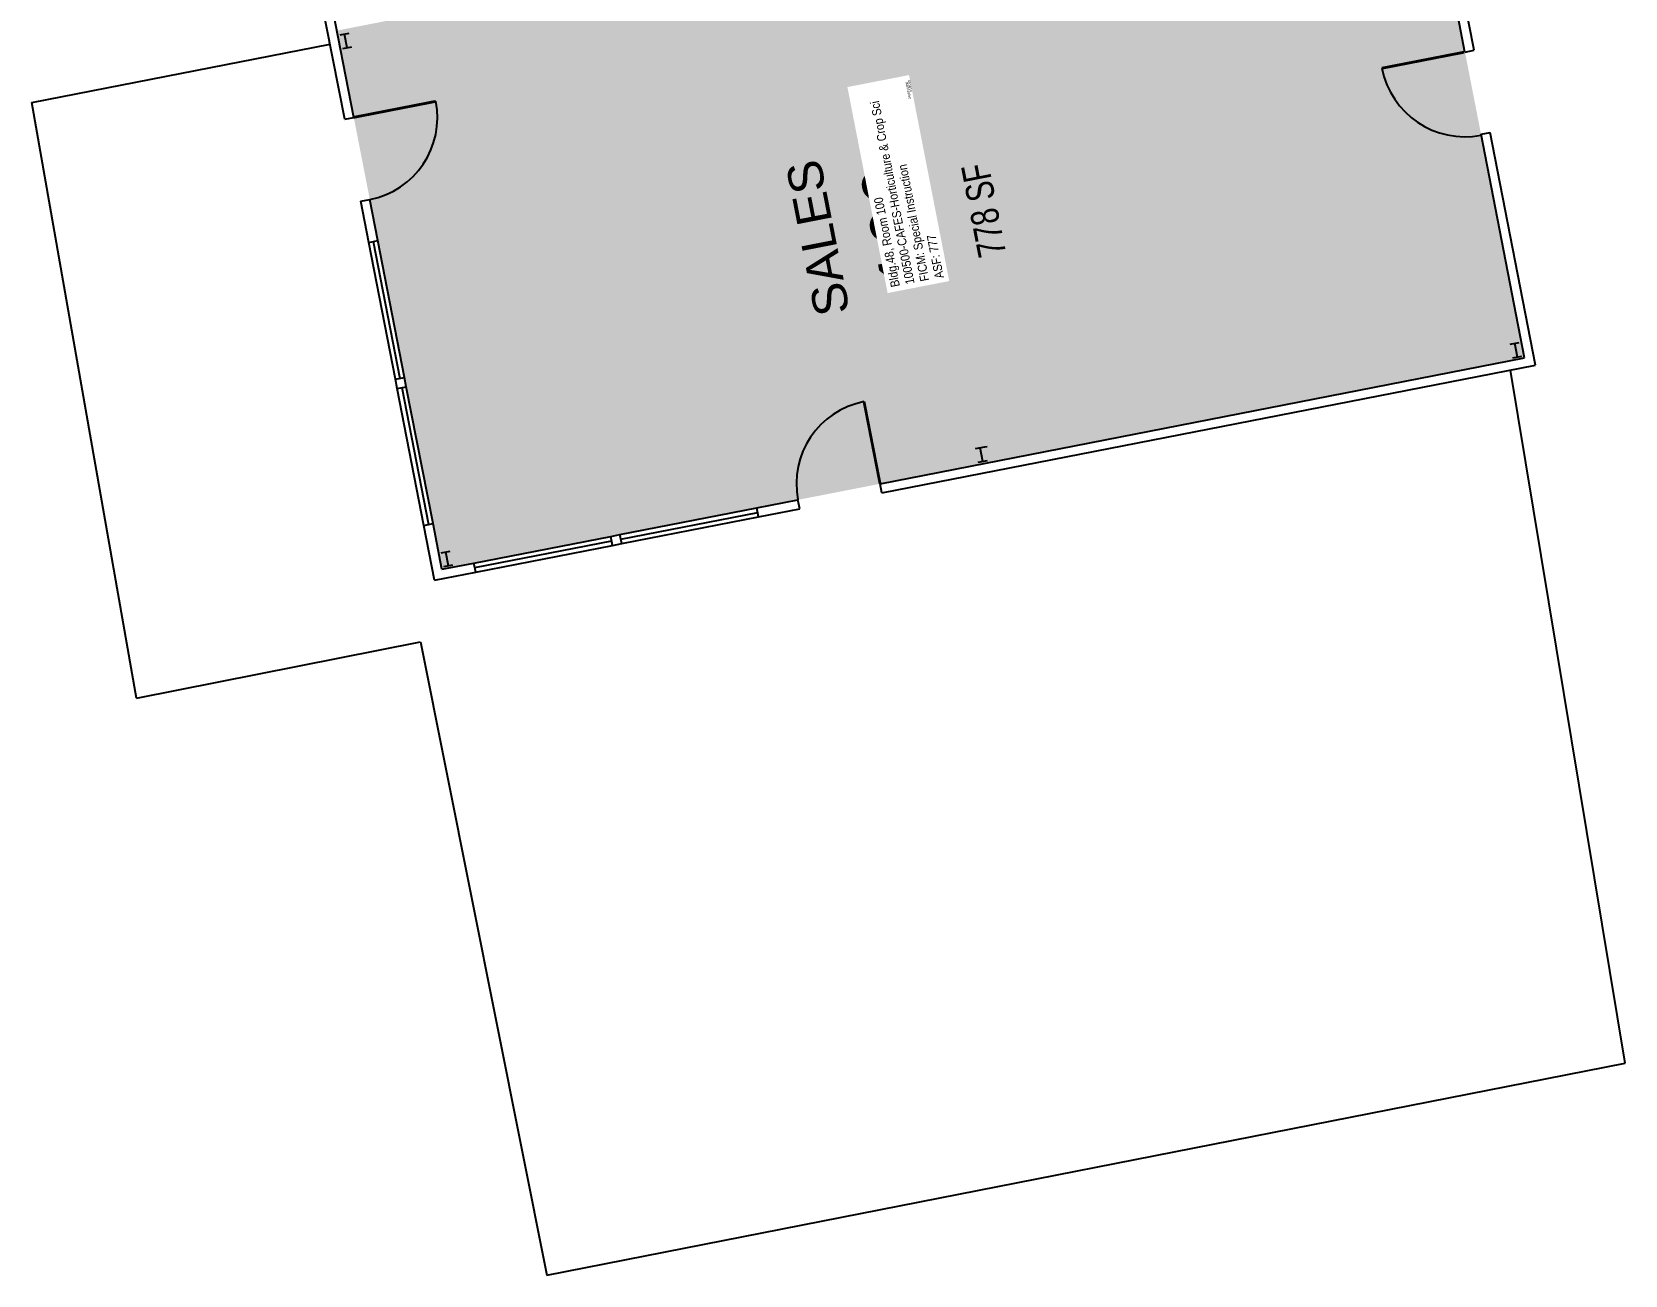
# Model space of a CAD drawing. Header units: inches. Extents: x 69204132 to 69207145, y 27711101 to 27713823.
# Drawn here: x 69204329 to 69205015, y 27711101 to 27711635 of the extents above; entities that cross this region are included whole.
import ezdxf
from ezdxf.enums import TextEntityAlignment as Align

# ---------------------------------------------------------------- set-up
doc = ezdxf.new("R2010")
doc.units = ezdxf.units.IN
doc.header["$LTSCALE"] = 50
doc.header["$MEASUREMENT"] = 0
for name, color, linetype in [('A-COLS', 5, 'CONTINUOUS'), ('A-DOOR', 2, 'CONTINUOUS'), ('A-GLAZ', 1, 'CONTINUOUS'), ('A-IDEN-RNUM', 7, 'CONTINUOUS'), ('A-IDEN-SNUM', 4, 'CONTINUOUS'), ('A-IDEN-TEXT', 4, 'CONTINUOUS'), ('A-IDEN-VNUM', 4, 'CONTINUOUS'), ('A-SITE', 3, 'CONTINUOUS'), ('A-WALL', 5, 'CONTINUOUS'), ('AREA-TEXT', 3, 'CONTINUOUS'), ('Rooms-Category-Color', 7, 'CONTINUOUS'), ('Rooms-College-Color', 7, 'CONTINUOUS'), ('Rooms-Department-Color', 7, 'CONTINUOUS'), ('Rooms-Division-Color', 7, 'CONTINUOUS'), ('Rooms-Information', 7, 'CONTINUOUS')]:
    doc.layers.add(name, color=color, linetype=linetype)
doc.styles.add('Annotative', font='arial.ttf')
doc.styles.add('CP_AREA', font='arial.ttf', dxfattribs={"height": 15})
doc.styles.add('CP_ROOMVNUMBER', font='arial.ttf', dxfattribs={"width": 0.85, "height": 0.075})
doc.styles.get("Standard").update_dxf_attribs({"font": 'arial.ttf'})

msp = doc.modelspace()

# ---------------------------------------------------------------- hatches: boundary and pattern name
at = {"layer": 'Rooms-Category-Color', "true_color": 0xe3f498}
msp.add_hatch(color=61, dxfattribs=at).paths.add_polyline_path([(69204926.3, 27711726.78), (69204460.59, 27711635.88), (69204478.21, 27711545.58), (69204489.71, 27711486.69), (69204490.47, 27711482.76), (69204501.97, 27711423.88), (69204505.8, 27711404.24), (69204519.54, 27711406.92), (69204519.55, 27711406.89), (69204578.44, 27711418.38), (69204582.36, 27711419.15), (69204641.25, 27711430.64), (69204658.92, 27711434.09), (69204971.52, 27711495.11)])
at = {"layer": 'Rooms-College-Color', "true_color": 0xe3c5e1}
msp.add_hatch(color=254, dxfattribs=at).paths.add_polyline_path([(69204926.3, 27711726.78), (69204460.59, 27711635.88), (69204478.21, 27711545.58), (69204489.71, 27711486.69), (69204490.47, 27711482.76), (69204501.97, 27711423.88), (69204505.8, 27711404.24), (69204519.54, 27711406.92), (69204519.55, 27711406.89), (69204578.44, 27711418.38), (69204582.36, 27711419.15), (69204641.25, 27711430.64), (69204658.92, 27711434.09), (69204971.52, 27711495.11)])
at = {"layer": 'Rooms-Department-Color', "true_color": 0xe3c5e1}
msp.add_hatch(color=254, dxfattribs=at).paths.add_polyline_path([(69204926.3, 27711726.78), (69204460.59, 27711635.88), (69204478.21, 27711545.58), (69204489.71, 27711486.69), (69204490.47, 27711482.76), (69204501.97, 27711423.88), (69204505.8, 27711404.24), (69204519.54, 27711406.92), (69204519.55, 27711406.89), (69204578.44, 27711418.38), (69204582.36, 27711419.15), (69204641.25, 27711430.64), (69204658.92, 27711434.09), (69204971.52, 27711495.11)])
at = {"layer": 'Rooms-Division-Color', "true_color": 0xe3c5e1}
msp.add_hatch(color=254, dxfattribs=at).paths.add_polyline_path([(69204926.3, 27711726.78), (69204460.59, 27711635.88), (69204478.21, 27711545.58), (69204489.71, 27711486.69), (69204490.47, 27711482.76), (69204501.97, 27711423.88), (69204505.8, 27711404.24), (69204519.54, 27711406.92), (69204519.55, 27711406.89), (69204578.44, 27711418.38), (69204582.36, 27711419.15), (69204641.25, 27711430.64), (69204658.92, 27711434.09), (69204971.52, 27711495.11)])

# ---------------------------------------------------------------- linework, layer by layer
at = {"layer": 'A-COLS'}
for p, q in [((69204461.96, 27711634.02), (69204465.9, 27711634.79)), ((69204465.08, 27711628.51), (69204463.93, 27711634.4)), ((69204463.11, 27711628.13), (69204467.05, 27711628.9)), ((69204965.27, 27711501.02), (69204969.2, 27711501.79)), ((69204968.39, 27711495.51), (69204967.24, 27711501.4)), ((69204966.42, 27711495.13), (69204970.35, 27711495.9)), ((69204735.36, 27711456.14), (69204739.29, 27711456.91)), ((69204736.51, 27711450.25), (69204740.44, 27711451.02)), ((69204738.47, 27711450.64), (69204737.32, 27711456.53)), ((69204505.44, 27711411.27), (69204509.38, 27711412.03)), ((69204508.56, 27711405.76), (69204507.41, 27711411.65)), ((69204506.59, 27711405.38), (69204510.53, 27711406.14))]:
    msp.add_line(p, q, dxfattribs=at)
at = {"layer": 'A-DOOR', "const_width": 1.2}
for points in [[(69204945.42, 27711626.58), (69204910.08, 27711619.69)], [(69204467.87, 27711598.57), (69204503.2, 27711605.47)], [(69204694.25, 27711440.99), (69204687.35, 27711476.32)]]:
    msp.add_lwpolyline(points, dxfattribs=at)
at = {"layer": 'A-DOOR'}
for centre, radius, start, end in [((69204945.84, 27711626.67), 36.43, 191.0446, 281.0446), ((69204467.87, 27711598.57), 36, 281.0446, 11.0446), ((69204694.25, 27711440.99), 36, 101.0446, 191.0446)]:
    msp.add_arc(centre, radius, start, end, dxfattribs=at)
at = {"layer": 'A-GLAZ'}
for p, q in [((69204485.79, 27711485.92), (69204474.29, 27711544.81)), ((69204476.25, 27711545.19), (69204487.75, 27711486.3)), ((69204489.71, 27711486.69), (69204478.21, 27711545.58)), ((69204498.05, 27711423.11), (69204486.55, 27711482)), ((69204488.51, 27711482.38), (69204500.01, 27711423.49)), ((69204501.97, 27711423.88), (69204490.47, 27711482.76)), ((69204582.36, 27711419.15), (69204641.25, 27711430.64)), ((69204582.74, 27711417.22), (69204641.63, 27711428.7)), ((69204583.12, 27711415.26), (69204642.01, 27711426.76)), ((69204519.55, 27711406.89), (69204578.44, 27711418.38)), ((69204519.93, 27711404.96), (69204578.82, 27711416.44)), ((69204520.31, 27711403), (69204579.2, 27711414.5))]:
    msp.add_line(p, q, dxfattribs=at)
at = {"layer": 'A-SITE'}
for p, q in [((69204329.4, 27711604.96), (69204457.66, 27711629.99)), ((69204374.47, 27711348.77), (69204329.4, 27711604.96)), ((69205014.74, 27711191.85), (69204965.4, 27711489.88)), ((69204374.47, 27711348.77), (69204496.64, 27711373.1)), ((69204496.64, 27711373.1), (69204550.9, 27711100.7)), ((69204550.9, 27711100.7), (69205014.74, 27711191.85))]:
    msp.add_line(p, q, dxfattribs=at)
at = {"layer": 'A-WALL'}
for p, q in [((69204945.84, 27711626.67), (69204833.2, 27712203.78)), ((69204949.77, 27711627.43), (69204837.12, 27712204.54)), ((69204463.95, 27711597.81), (69204406.09, 27711894.21)), ((69204467.87, 27711598.57), (69204410.01, 27711894.97)), ((69204945.84, 27711626.67), (69204949.77, 27711627.43)), ((69204463.95, 27711597.81), (69204467.87, 27711598.57)), ((69204952.74, 27711591.33), (69204956.66, 27711592.1)), ((69204971.52, 27711495.11), (69204952.74, 27711591.33)), ((69204976.2, 27711491.99), (69204956.66, 27711592.1)), ((69204470.84, 27711562.48), (69204474.76, 27711563.24)), ((69204474.29, 27711544.81), (69204470.84, 27711562.48)), ((69204478.21, 27711545.58), (69204474.76, 27711563.24)), ((69204474.29, 27711544.81), (69204478.21, 27711545.58)), ((69204694.25, 27711440.99), (69204971.52, 27711495.11)), ((69204485.79, 27711485.92), (69204489.71, 27711486.69)), ((69204486.55, 27711482), (69204485.79, 27711485.92)), ((69204490.47, 27711482.76), (69204489.71, 27711486.69)), ((69204695.01, 27711437.1), (69204976.2, 27711491.99)), ((69204486.55, 27711482), (69204490.47, 27711482.76)), ((69204739.29, 27711456.91), (69204740.27, 27711457.1)), ((69204739.29, 27711456.91), (69204740.27, 27711457.1)), ((69204695.01, 27711437.1), (69204694.25, 27711440.99)), ((69204641.25, 27711430.64), (69204658.92, 27711434.09)), ((69204642.01, 27711426.76), (69204641.25, 27711430.64)), ((69204659.68, 27711430.21), (69204658.92, 27711434.09)), ((69204498.05, 27711423.11), (69204501.97, 27711423.88)), ((69204505.8, 27711404.24), (69204501.97, 27711423.88)), ((69204642.01, 27711426.76), (69204659.68, 27711430.21)), ((69204502.64, 27711399.55), (69204498.05, 27711423.11)), ((69204578.44, 27711418.38), (69204582.36, 27711419.15)), ((69204579.2, 27711414.5), (69204578.44, 27711418.38)), ((69204583.12, 27711415.26), (69204582.36, 27711419.15)), ((69204579.2, 27711414.5), (69204583.12, 27711415.26)), ((69204505.8, 27711404.24), (69204519.54, 27711406.92)), ((69204520.31, 27711403), (69204519.54, 27711406.92)), ((69204502.64, 27711399.55), (69204520.31, 27711403))]:
    msp.add_line(p, q, dxfattribs=at)

# ---------------------------------------------------------------- texts
at = {"layer": 'A-IDEN-RNUM'}
msp.add_text('0100-00', height=0.96, rotation=101.04, dxfattribs=at).set_placement((69204707.17, 27711612.1), align=Align.MIDDLE)
at = {"layer": 'A-IDEN-SNUM'}
msp.add_text('0480010000', height=0.96, rotation=101.04, dxfattribs=at).set_placement((69204706.39, 27711610.15), align=Align.MIDDLE)
at = {"layer": 'A-IDEN-TEXT', "style": 'Annotative'}
msp.add_text('SALES', height=15, rotation=101.0446, dxfattribs=at).set_placement((69204667.47, 27711546.66), align=Align.MIDDLE)
at = {"layer": 'A-IDEN-VNUM', "style": 'CP_ROOMVNUMBER', "width": 0.85}
msp.add_text('100', height=27, rotation=101.0446, dxfattribs=at).set_placement((69204703.59, 27711553.4), align=Align.MIDDLE)
at = {"layer": 'AREA-TEXT', "style": 'CP_AREA', "width": 0.75}
msp.add_text('778 SF', height=12, rotation=101.0446, dxfattribs=at).set_placement((69204738.81, 27711558.56), align=Align.MIDDLE_CENTER)

# ---------------------------------------------------------------- next in the draw order: texts
at = {"layer": 'Rooms-Information', "insert": (69204721.79, 27711529.71), "char_height": 3.8571, "width": 86.4, "attachment_point": 7, "rotation": 101.0446, "style": 'CP_ROOMVNUMBER', "bg_fill": 3, "box_fill_scale": 1.5, "bg_fill_color": 256, "bg_fill_true_color": 13158600, "bg_fill_transparency": 0}
msp.add_mtext('Bldg.48, Room 100^M^J100500-CAFES-Horticulture & Crop Sci^M^JFICM: Special Instruction^M^JASF: 777', dxfattribs=at)

doc.saveas('drawing.dxf')
